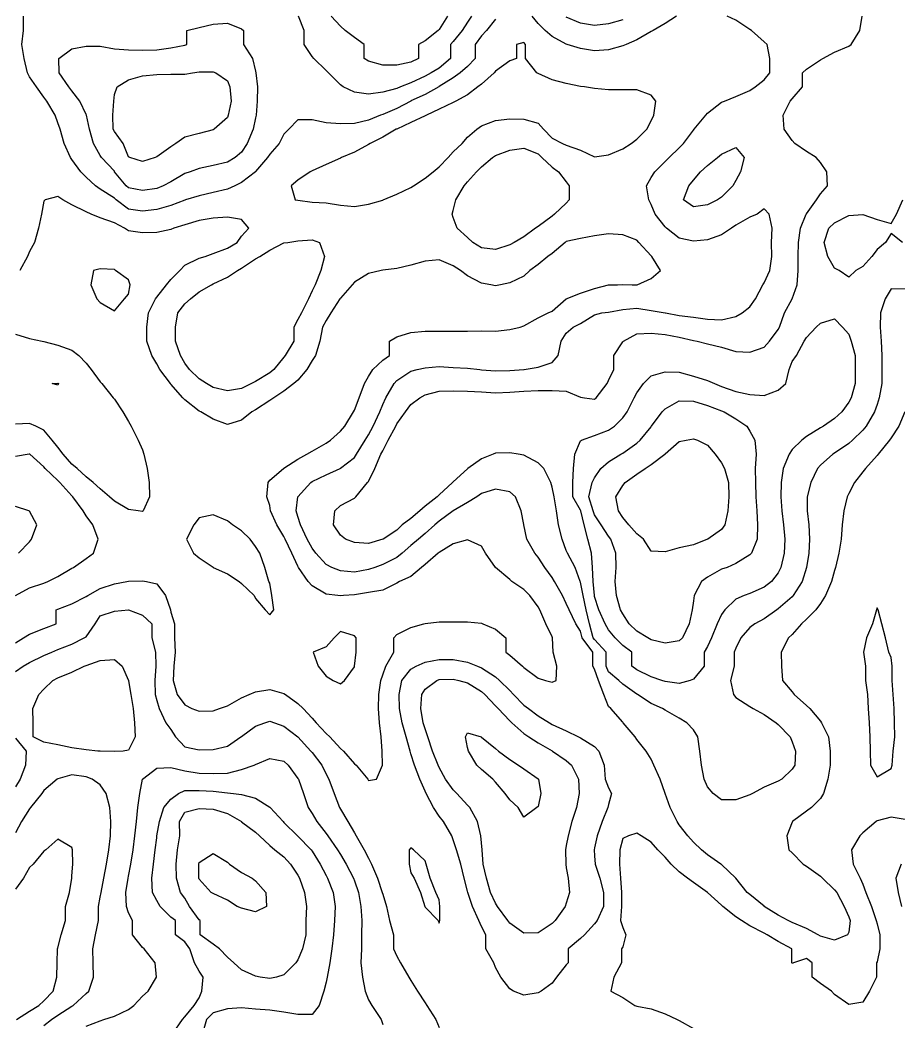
# Model space of a CAD drawing. Header units: inches. Extents: x 450896 to 463247, y 7386701 to 7399440.
# Drawn here: x 452226 to 454049, y 7395459 to 7397535 of the extents above; entities that cross this region are included whole.
import ezdxf

# ---------------------------------------------------------------- set-up
doc = ezdxf.new("R2010")
doc.units = ezdxf.units.IN
doc.header["$MEASUREMENT"] = 0

msp = doc.modelspace()

# ---------------------------------------------------------------- linework, layer by layer
for points, elevation in [([(453212.8, 7397537.1), (453193.7, 7397513.7), (453183.6, 7397502.1), (453170.1, 7397484.5), (453170.1, 7397455.2), (453154.3, 7397439), (453139.2, 7397425.9), (453125, 7397415.6), (453095.7, 7397397.1), (453094.8, 7397396.6), (453066.4, 7397380.9), (453037.1, 7397367.4), (453036.9, 7397367.3), (453007.8, 7397351.9), (452978.5, 7397339.7), (452974.1, 7397338), (452949.3, 7397327.7), (452920, 7397321), (452890.7, 7397319.7), (452861.4, 7397321.8), (452832.1, 7397328), (452802.8, 7397328.3), (452783.8, 7397308.7), (452773.5, 7397298.7), (452764.1, 7397279.4), (452744.2, 7397257.5), (452739.4, 7397250.2), (452715, 7397221.1), (452714.8, 7397220.9), (452685.7, 7397198.6), (452672, 7397191.6), (452656.4, 7397184.8), (452627.1, 7397177.9), (452597.8, 7397171.1), (452569.9, 7397162.3), (452568.5, 7397161.9), (452539.2, 7397150.8), (452509.9, 7397142.2), (452480.7, 7397139), (452451.4, 7397143.4), (452425.9, 7397162.3), (452422.1, 7397165.8), (452392.8, 7397184.6), (452383.3, 7397191.6), (452363.5, 7397209.5), (452352.3, 7397220.9), (452334.2, 7397246), (452331.4, 7397250.2), (452317.8, 7397279.4), (452309.5, 7397308.7), (452304.9, 7397322), (452299.1, 7397338), (452281.9, 7397367.3), (452275.7, 7397375.3), (452260.7, 7397396.6), (452246.4, 7397417.7), (452241.7, 7397425.9), (452235, 7397455.2), (452229.9, 7397484.5), (452233.5, 7397513.7), (452233.5, 7397543)], 780), ([(452523.6, 7397191.6), (452509.9, 7397186.3), (452480.7, 7397182.1), (452451.4, 7397187.4), (452446.9, 7397191.6), (452422.6, 7397220.9), (452422.1, 7397221.6), (452395.2, 7397250.2), (452392.8, 7397254.1), (452378.6, 7397279.4), (452370.8, 7397308.7), (452364.3, 7397338), (452363.5, 7397339.7), (452350.4, 7397367.3), (452334.2, 7397388.3), (452327.7, 7397396.6), (452307.8, 7397425.9), (452307.2, 7397455.2), (452334.2, 7397475.6), (452363.5, 7397481.1), (452392.8, 7397481.2), (452422.1, 7397475.3), (452451.4, 7397473.3), (452480.7, 7397472.7), (452509.9, 7397473.6), (452539.2, 7397477.3), (452568.5, 7397483.3), (452572.7, 7397484.5), (452572.7, 7397513.7), (452597.8, 7397519.9), (452627.1, 7397526.3), (452656.4, 7397529), (452685.7, 7397517.1), (452690, 7397513.7), (452690, 7397484.5), (452708.5, 7397455.2), (452715, 7397429.2), (452715.7, 7397425.9), (452718.8, 7397396.6), (452718.4, 7397367.3), (452716.1, 7397338), (452715, 7397332.6), (452709.9, 7397308.7), (452697.6, 7397279.4), (452685.7, 7397261.6), (452672.5, 7397250.2), (452656.4, 7397240.8), (452627.1, 7397233.6), (452597.8, 7397227.2), (452579.6, 7397220.9), (452568.5, 7397217.2), (452539.2, 7397199.5), (452523.6, 7397191.6)], 800), ([(454061.3, 7396723), (454048.7, 7396693.7), (454032.9, 7396669.5), (454029.7, 7396664.4), (454006, 7396635.1), (454003.6, 7396632.3), (453979.7, 7396605.8), (453974.3, 7396598.8), (453956.7, 7396576.6), (453945, 7396553.6), (453942, 7396547.3), (453934.8, 7396518), (453931.4, 7396488.7), (453929.2, 7396459.4), (453924.4, 7396430.1), (453917.7, 7396400.8), (453915.7, 7396394.6), (453909, 7396371.5), (453896.8, 7396342.3), (453886.4, 7396326.1), (453876.9, 7396313), (453857.2, 7396293.1), (453847.1, 7396283.7), (453827.9, 7396261.7), (453820.4, 7396254.4), (453804.8, 7396225.1), (453805.6, 7396195.8), (453807.5, 7396166.5), (453827.9, 7396142.6), (453832, 7396137.2), (453857.2, 7396114.5), (453864.2, 7396108), (453886.4, 7396081.7), (453888.6, 7396078.7), (453902.9, 7396049.4), (453906.8, 7396020.1), (453906.2, 7395990.8), (453901.7, 7395961.5), (453892.3, 7395932.2), (453886.4, 7395921.7), (453867.9, 7395902.9), (453857.2, 7395895.7), (453828.2, 7395873.7), (453827.9, 7395872.8), (453816.6, 7395844.4), (453820.9, 7395815.1), (453827.9, 7395808.8), (453850.7, 7395785.8), (453857.2, 7395781.4), (453886.4, 7395760.4), (453890.7, 7395756.5), (453915.7, 7395732.6), (453920, 7395727.2), (453935.3, 7395697.9), (453945, 7395676.4), (453947.6, 7395668.6), (453945, 7395644.6), (453942.6, 7395639.4), (453915.7, 7395628.4), (453886.4, 7395636.4), (453881.6, 7395639.4), (453857.2, 7395652.5), (453827.9, 7395664.7), (453819.4, 7395668.6), (453798.6, 7395679.6), (453769.9, 7395697.9), (453769.3, 7395698.5), (453740, 7395722.4), (453734.4, 7395727.2), (453710.8, 7395756.5), (453710.7, 7395756.5), (453681.4, 7395784.8), (453679.9, 7395785.8), (453652.2, 7395804.9), (453639.6, 7395815.1), (453622.9, 7395831), (453611.3, 7395844.4), (453593.6, 7395867), (453589.2, 7395873.7), (453574.7, 7395902.9), (453564.3, 7395931.8), (453564.1, 7395932.2), (453553.9, 7395961.5), (453540.8, 7395990.8), (453535, 7396003.3), (453524.7, 7396020.1), (453505.7, 7396044.2), (453501.8, 7396049.4), (453477.5, 7396078.7), (453476.4, 7396079.7), (453451.6, 7396108), (453447.1, 7396112.5), (453436.9, 7396137.2), (453425.8, 7396166.5), (453417.9, 7396189.7), (453414, 7396195.8), (453414, 7396225.1), (453392.2, 7396254.4), (453388.6, 7396268.3), (453379.3, 7396283.7), (453365, 7396313), (453359.3, 7396325.7), (453351.1, 7396342.3), (453334.7, 7396371.5), (453330, 7396379.6), (453314.5, 7396400.8), (453300.7, 7396421.8), (453294.1, 7396430.1), (453277.1, 7396459.4), (453271.5, 7396488.7), (453271.4, 7396489.3), (453265.8, 7396518), (453254.2, 7396547.3), (453242.1, 7396557.2), (453212.8, 7396563), (453183.6, 7396553.8), (453173.9, 7396547.3), (453154.3, 7396535), (453125, 7396518.1), (453124.9, 7396518), (453095.7, 7396496.6), (453086.5, 7396488.7), (453066.4, 7396471.2), (453052.9, 7396459.4), (453037.1, 7396446.3), (453018.9, 7396430.1), (453007.8, 7396421.3), (452978.5, 7396407), (452962.4, 7396400.8), (452949.3, 7396396.2), (452920, 7396390.6), (452890.7, 7396393.6), (452873.4, 7396400.8), (452861.4, 7396407), (452839.8, 7396430.1), (452832.1, 7396440.6), (452821.9, 7396459.4), (452808.3, 7396488.7), (452802.8, 7396506.5), (452799.2, 7396518), (452802.8, 7396547.2), (452802.8, 7396547.3), (452829.2, 7396576.6), (452832.1, 7396578.7), (452861.4, 7396592.8), (452890.1, 7396605.8), (452890.7, 7396606.1), (452920, 7396628.5), (452924.5, 7396635.1), (452942.5, 7396664.4), (452949.3, 7396675.2), (452959, 7396693.7), (452972.3, 7396723), (452978.5, 7396738.5), (452984.8, 7396752.3), (453002, 7396781.6), (453007.8, 7396788), (453037.1, 7396807.3), (453049.7, 7396810.8), (453066.4, 7396814.5), (453095.7, 7396816.9), (453125, 7396815.3), (453154.3, 7396813.6), (453180.2, 7396810.8), (453183.6, 7396810.5), (453212.8, 7396808), (453242.1, 7396809), (453271.4, 7396810.8), (453271.7, 7396810.8), (453300.7, 7396815.7), (453330, 7396825.3), (453342.1, 7396840.1), (453348.9, 7396869.4), (453359.3, 7396886.3), (453373.3, 7396898.7), (453388.6, 7396906.5), (453417.9, 7396924.3), (453433, 7396928), (453447.1, 7396929.8), (453476.4, 7396935.4), (453505.7, 7396937.9), (453535, 7396933.5), (453564.3, 7396928.1), (453564.8, 7396928), (453593.6, 7396923), (453622.9, 7396919.6), (453652.2, 7396915.5), (453681.4, 7396913.6), (453710.7, 7396920.5), (453724.2, 7396928), (453740, 7396941.1), (453751.5, 7396957.3), (453767, 7396986.6), (453769.3, 7396990.8), (453781.2, 7397015.9), (453785.3, 7397045.1), (453785.1, 7397074.4), (453786.5, 7397103.7), (453779.7, 7397133), (453769.3, 7397144.1), (453754.9, 7397133), (453740, 7397126.3), (453710.7, 7397109.9), (453702, 7397103.7), (453681.4, 7397090.2), (453652.2, 7397079.7), (453622.9, 7397076.8), (453593.6, 7397083.3), (453566.8, 7397103.7), (453564.3, 7397106.4), (453543.9, 7397133), (453535, 7397152.8), (453530.4, 7397162.3), (453525.8, 7397191.6), (453535, 7397209.1), (453542.6, 7397220.9), (453564.3, 7397242.1), (453572.8, 7397250.2), (453593.6, 7397270.2), (453602.1, 7397279.4), (453622.9, 7397306.6), (453624.7, 7397308.7), (453648.4, 7397338), (453652.2, 7397342.3), (453681.4, 7397365.2), (453687.5, 7397367.3), (453710.7, 7397376.5), (453740, 7397389.4), (453751.1, 7397396.6), (453769.3, 7397411.5), (453781.7, 7397425.9), (453781.7, 7397455.2), (453775.8, 7397484.5), (453769.3, 7397489.9), (453743.4, 7397513.7), (453740, 7397515.6), (453710.7, 7397534.9), (453693, 7397543)], 780), ([(453162.5, 7397543), (453154.3, 7397531), (453143.5, 7397513.7), (453125, 7397491), (453119.2, 7397484.5), (453119.2, 7397455.2), (453095.7, 7397435.7), (453079.4, 7397425.9), (453066.4, 7397418.7), (453037.1, 7397404.7), (453015.6, 7397396.6), (453007.8, 7397393.2), (452978.5, 7397385.6), (452949.3, 7397381.2), (452920, 7397385.5), (452896.9, 7397396.6), (452890.7, 7397400.8), (452866.2, 7397425.9), (452861.4, 7397430.3), (452835.8, 7397455.2), (452832.1, 7397459.3), (452815.6, 7397484.5), (452815.6, 7397513.7), (452804, 7397543)], 800), ([(453052.6, 7397455.2), (453037.1, 7397448.1), (453007.8, 7397441.6), (452978.5, 7397441.6), (452949.3, 7397449.6), (452940.4, 7397455.2), (452940.4, 7397484.5), (452920, 7397499.2), (452900.8, 7397513.7), (452890.7, 7397522.4), (452871.9, 7397543)], 820), ([(454062.2, 7396977.6), (454032.9, 7396978), (454020.2, 7396957.3), (454011.1, 7396928), (454009.9, 7396898.7), (454012, 7396869.4), (454013.9, 7396840.1), (454013.4, 7396810.8), (454013.4, 7396781.6), (454008.2, 7396752.3), (454003.6, 7396738.1), (453998.2, 7396723), (453981.4, 7396693.7), (453974.3, 7396685), (453952.9, 7396664.4), (453945, 7396657.7), (453915.7, 7396637.8), (453911.8, 7396635.1), (453886.4, 7396612.4), (453880.5, 7396605.8), (453866.3, 7396576.6), (453858.9, 7396547.3), (453859.1, 7396518), (453862.1, 7396488.7), (453863.9, 7396459.4), (453862.5, 7396430.1), (453857.2, 7396400.8), (453857.2, 7396400.8), (453848.6, 7396371.5), (453830, 7396342.3), (453827.9, 7396340), (453798.6, 7396314.8), (453795.7, 7396313), (453769.3, 7396294.3), (453750.2, 7396283.7), (453740, 7396275.9), (453721.1, 7396254.4), (453710.7, 7396233.6), (453707.3, 7396225.1), (453707.3, 7396195.8), (453700, 7396166.5), (453705.8, 7396137.2), (453710.7, 7396131), (453740, 7396112.2), (453746.7, 7396108), (453769.3, 7396096), (453794.8, 7396078.7), (453798.6, 7396075.2), (453823.2, 7396049.4), (453827.9, 7396039.1), (453834.6, 7396020.1), (453833.1, 7395990.8), (453827.9, 7395982.5), (453806.1, 7395961.5), (453798.6, 7395957.4), (453769.3, 7395945.4), (453745.1, 7395932.2), (453740, 7395929.3), (453710.7, 7395918.7), (453681.4, 7395918.9), (453664, 7395932.2), (453652.2, 7395946), (453645.3, 7395961.5), (453639.4, 7395990.8), (453636.1, 7396020.1), (453632, 7396049.4), (453622.9, 7396063.7), (453609.2, 7396078.7), (453593.6, 7396088.5), (453564.3, 7396104.8), (453559, 7396108), (453535, 7396118.9), (453507, 7396137.2), (453505.7, 7396138), (453476.4, 7396158.9), (453467.9, 7396166.5), (453447.1, 7396184.2), (453441.8, 7396195.8), (453441.8, 7396225.1), (453417.9, 7396251.2), (453415.2, 7396254.4), (453407.2, 7396283.7), (453400.2, 7396313), (453394.3, 7396342.3), (453388.6, 7396370.3), (453388, 7396371.5), (453377.7, 7396400.8), (453361.8, 7396430.1), (453359.3, 7396436), (453351, 7396459.4), (453343.4, 7396488.7), (453338.7, 7396518), (453334.3, 7396547.3), (453330, 7396567), (453327.3, 7396576.6), (453313, 7396605.8), (453300.7, 7396617.3), (453271.4, 7396633), (453259.5, 7396635.1), (453242.1, 7396637.9), (453212.8, 7396637.2), (453207.3, 7396635.1), (453183.6, 7396625.8), (453155.2, 7396605.8), (453154.3, 7396605.1), (453125, 7396578.2), (453123.3, 7396576.6), (453095.7, 7396550.9), (453091.7, 7396547.3), (453066.4, 7396527.5), (453055.5, 7396518), (453037.1, 7396502.1), (453019.1, 7396488.7), (453007.8, 7396478.1), (452979.4, 7396459.4), (452978.5, 7396459), (452949.3, 7396450.4), (452920, 7396452), (452901.7, 7396459.4), (452890.7, 7396467.3), (452876.3, 7396488.7), (452879.6, 7396518), (452890.7, 7396528.7), (452920, 7396544.5), (452922.9, 7396547.3), (452947.3, 7396576.6), (452949.3, 7396578.9), (452962.2, 7396605.8), (452975, 7396635.1), (452978.5, 7396642.1), (452990.2, 7396664.4), (453005.5, 7396693.7), (453007.8, 7396698.3), (453026, 7396723), (453037.1, 7396738), (453055.3, 7396752.3), (453066.4, 7396758.7), (453095.7, 7396765.9), (453125, 7396766.9), (453154.3, 7396766), (453183.6, 7396764.6), (453212.8, 7396762.8), (453242.1, 7396763.9), (453271.4, 7396765.7), (453300.7, 7396767.1), (453330, 7396767), (453359.3, 7396766.1), (453388.6, 7396753.4), (453397.1, 7396752.3), (453417.9, 7396749.6), (453421.5, 7396752.3), (453443.7, 7396781.6), (453447.1, 7396788.2), (453457.7, 7396810.8), (453457.7, 7396840.1), (453476.4, 7396867.9), (453477.9, 7396869.4), (453505.7, 7396885), (453535, 7396886.1), (453564.3, 7396883.2), (453593.6, 7396877.6), (453622.9, 7396871.2), (453630.5, 7396869.4), (453652.2, 7396864.1), (453681.4, 7396857.4), (453710.7, 7396848.1), (453740, 7396847), (453769.3, 7396857.3), (453780.9, 7396869.4), (453798.6, 7396893.8), (453801.2, 7396898.7), (453812, 7396928), (453827.8, 7396957.3), (453827.9, 7396957.4), (453837.9, 7396986.6), (453840, 7397015.9), (453840.2, 7397045.1), (453841, 7397074.4), (453845.2, 7397103.7), (453856.8, 7397133), (453857.2, 7397133.6), (453877.8, 7397162.3), (453886.4, 7397175.2), (453900.9, 7397191.6), (453899.7, 7397220.9), (453886.4, 7397240.2), (453877.4, 7397250.2), (453857.2, 7397262.9), (453833.3, 7397279.4), (453827.9, 7397285.7), (453811.1, 7397308.7), (453808.9, 7397338), (453823.7, 7397367.3), (453827.9, 7397372.1), (453849.3, 7397396.6), (453849.3, 7397425.9), (453857.2, 7397433.6), (453886.4, 7397453), (453891.5, 7397455.2), (453915.7, 7397468.8), (453945, 7397480.8), (453950.2, 7397484.5), (453967.9, 7397513.7), (453972.7, 7397543)], 800), ([(453113.2, 7397543), (453095.7, 7397515.9), (453093.9, 7397513.7), (453066.4, 7397491.8), (453052.6, 7397484.5), (453052.6, 7397455.2)], 820), ([(453587.9, 7397543), (453564.3, 7397528), (453539.1, 7397513.7), (453535, 7397511.2), (453505.7, 7397494.4), (453483.6, 7397484.5), (453476.4, 7397481.5), (453447.1, 7397473.2), (453417.9, 7397471.3), (453388.6, 7397476), (453361, 7397484.5), (453359.3, 7397485), (453330, 7397500.9), (453315.3, 7397513.7), (453300.7, 7397527.7), (453288.2, 7397543)], 780), ([(453476.4, 7397535.8), (453447.1, 7397527), (453417.9, 7397523.6), (453388.6, 7397528.6), (453359.3, 7397541.2)], 800), ([(452978.5, 7397161.8), (452979.6, 7397162.3), (453007.8, 7397174.1), (453037.1, 7397188.3), (453042.4, 7397191.6), (453066.4, 7397207.3), (453083.3, 7397220.9), (453095.7, 7397230.7), (453114.5, 7397250.2), (453125, 7397261.8), (453143.2, 7397279.4), (453154.3, 7397292.4), (453174, 7397308.7), (453183.6, 7397316.1), (453212.8, 7397327), (453242.1, 7397330.7), (453271.4, 7397329.9), (453300.7, 7397321.6), (453312.3, 7397308.7), (453330, 7397290.2), (453351.5, 7397279.4), (453359.3, 7397276.1), (453388.6, 7397265.7), (453417.9, 7397251.9), (453447.1, 7397256), (453476.4, 7397268.3), (453493.8, 7397279.4), (453505.7, 7397288.3), (453526.2, 7397308.7), (453535, 7397326.4), (453540.9, 7397338), (453544.8, 7397367.3), (453535, 7397379.6), (453505.7, 7397390.5), (453476.4, 7397390.5), (453447.1, 7397390.5), (453417.9, 7397393.4), (453397.3, 7397396.6), (453388.6, 7397397.6), (453359.3, 7397403.3), (453330, 7397411.5), (453300.7, 7397424.4), (453298.4, 7397425.9), (453274.5, 7397455.2), (453274.5, 7397484.5), (453271.4, 7397488.5), (453256, 7397484.5), (453256, 7397455.2), (453242.1, 7397450.4), (453212.8, 7397429.5), (453209.6, 7397425.9), (453183.6, 7397402.4), (453175.9, 7397396.6), (453154.3, 7397380.4), (453130.2, 7397367.3), (453125, 7397364.1), (453095.7, 7397350.3), (453069.1, 7397338), (453066.4, 7397336.5), (453037.1, 7397322.8), (453007.8, 7397309.3), (453006.6, 7397308.7), (452978.5, 7397292.5), (452952.8, 7397279.4), (452949.3, 7397276.9), (452920, 7397261), (452892.8, 7397250.2), (452890.7, 7397248.7), (452861.4, 7397235.8), (452832.1, 7397222.9), (452827.9, 7397220.9), (452802.8, 7397203), (452788.7, 7397191.6), (452797.2, 7397162.3), (452802.8, 7397161.6), (452832.1, 7397157.7), (452861.4, 7397156.1), (452890.7, 7397151.6), (452920, 7397148.8), (452949.3, 7397153.6), (452978.5, 7397161.8)], 760), ([(452506.8, 7397250.2), (452480.7, 7397242), (452454.2, 7397250.2), (452451.4, 7397251.6), (452440.4, 7397279.4), (452422.1, 7397304.4), (452419.4, 7397308.7), (452419.1, 7397338), (452420.7, 7397367.3), (452422.1, 7397380.5), (452427.9, 7397396.6), (452451.4, 7397411.4), (452480.7, 7397419.4), (452509.9, 7397422.1), (452539.2, 7397423.2), (452568.5, 7397423.1), (452584.1, 7397425.9), (452597.8, 7397427.8), (452627.1, 7397427.8), (452632.5, 7397425.9), (452656.4, 7397409.5), (452661.6, 7397396.6), (452664.3, 7397367.3), (452658.4, 7397338), (452656.4, 7397333.2), (452628.9, 7397308.7), (452627.1, 7397307.9), (452597.8, 7397300), (452568.5, 7397292.2), (452549.8, 7397279.4), (452539.2, 7397272.4), (452509.9, 7397251.7), (452506.8, 7397250.2)], 820), ([(453251.5, 7397074.4), (453242.1, 7397069.2), (453212.8, 7397059.9), (453183.6, 7397062.9), (453165.6, 7397074.4), (453154.3, 7397084.8), (453132.8, 7397103.7), (453125, 7397126), (453122.6, 7397133), (453125, 7397140.5), (453130.2, 7397162.3), (453147.2, 7397191.6), (453154.3, 7397200), (453173.3, 7397220.9), (453183.6, 7397231), (453206.5, 7397250.2), (453212.8, 7397254.6), (453242.1, 7397265.5), (453271.4, 7397269.4), (453300.7, 7397257.6), (453308.8, 7397250.2), (453330, 7397230.3), (453343.1, 7397220.9), (453359.3, 7397199.5), (453365.3, 7397191.6), (453365.5, 7397162.3), (453359.3, 7397155.4), (453334.9, 7397133), (453330, 7397128.8), (453300.7, 7397107.2), (453295.6, 7397103.7), (453271.4, 7397085.9), (453251.5, 7397074.4)], 780), ([(453672.6, 7397162.3), (453652.2, 7397152), (453622.9, 7397147.9), (453602, 7397162.3), (453613.5, 7397191.6), (453622.9, 7397203.4), (453637.9, 7397220.9), (453652.2, 7397233.4), (453672.5, 7397250.2), (453681.4, 7397257.5), (453710.7, 7397270.8), (453728, 7397250.2), (453720.4, 7397220.9), (453710.7, 7397202.6), (453704.7, 7397191.6), (453681.4, 7397168.3), (453672.6, 7397162.3)], 800), ([(452217.1, 7396244.1), (452233.8, 7396254.4), (452246.4, 7396262.2), (452275.7, 7396274.2), (452301.1, 7396283.7), (452301.1, 7396313), (452304.9, 7396314.4), (452334.2, 7396325.3), (452363.5, 7396340.4), (452367, 7396342.3), (452392.8, 7396356.8), (452422.1, 7396366.8), (452448.3, 7396371.5), (452451.4, 7396372.3), (452480.7, 7396373.2), (452488.8, 7396371.5), (452509.9, 7396366.9), (452528.4, 7396342.3), (452538.5, 7396313), (452539.2, 7396308.1), (452546.6, 7396283.7), (452546.6, 7396254.4), (452548.2, 7396225.1), (452545.6, 7396195.8), (452544, 7396166.5), (452552.2, 7396137.2), (452568.5, 7396115.8), (452582.7, 7396108), (452597.8, 7396102.5), (452627.1, 7396103.5), (452640.4, 7396108), (452656.4, 7396113.9), (452685.7, 7396130.2), (452701.7, 7396137.2), (452715, 7396142.9), (452744.2, 7396147.3), (452773.5, 7396139.4), (452776.7, 7396137.2), (452802.8, 7396118.7), (452813.8, 7396108), (452832.1, 7396088.2), (452840.7, 7396078.7), (452861.4, 7396056.6), (452868.6, 7396049.4), (452890.7, 7396025.3), (452897.3, 7396020.1), (452920, 7395993.3), (452923.8, 7395990.8), (452947.8, 7395961.5), (452949.3, 7395958.8), (452965.8, 7395961.5), (452978.1, 7395990.8), (452977.2, 7396020.1), (452975.7, 7396049.4), (452972.2, 7396078.7), (452969.9, 7396108), (452970.2, 7396137.2), (452974.7, 7396166.5), (452978.5, 7396177.9), (452985.2, 7396195.8), (453001.9, 7396225.1), (453001.9, 7396254.4), (453007.8, 7396261.4), (453037.1, 7396276.4), (453064.1, 7396283.7), (453066.4, 7396284.6), (453095.7, 7396287.9), (453125, 7396287.9), (453154.3, 7396287.9), (453183.6, 7396285), (453186.1, 7396283.7), (453212.8, 7396273), (453234.1, 7396254.4), (453234.1, 7396225.1), (453242.1, 7396219.1), (453268.6, 7396195.8), (453271.4, 7396193.1), (453300.7, 7396171.4), (453316.1, 7396166.5), (453330, 7396162.7), (453338, 7396166.5), (453339.4, 7396195.8), (453332, 7396225.1), (453330.9, 7396254.4), (453330, 7396256.6), (453317.1, 7396283.7), (453304.1, 7396313), (453300.7, 7396319.3), (453283.9, 7396342.3), (453271.4, 7396355.2), (453246.6, 7396371.5), (453242.1, 7396375.4), (453212.8, 7396400.4), (453212.5, 7396400.8), (453192, 7396430.1), (453183.6, 7396444.8), (453154.3, 7396458.1), (453125, 7396449.6), (453095.7, 7396431.7), (453093.9, 7396430.1), (453066.4, 7396406.8), (453058.8, 7396400.8), (453037.1, 7396381.5), (453013.5, 7396371.5), (453007.8, 7396368.3), (452978.5, 7396353.8), (452949.3, 7396348.5), (452920, 7396343.8), (452897.6, 7396342.3), (452890.7, 7396341.7), (452885.6, 7396342.3), (452861.4, 7396345.4), (452832.1, 7396362.5), (452824.1, 7396371.5), (452804.1, 7396400.8), (452802.8, 7396403.2), (452790, 7396430.1), (452776.4, 7396459.4), (452773.5, 7396465), (452759.3, 7396488.7), (452746.2, 7396518), (452744.2, 7396528.7), (452738, 7396547.3), (452740.7, 7396576.6), (452744.2, 7396581.7), (452772.8, 7396605.8), (452773.5, 7396606.1), (452802.8, 7396625.2), (452821.1, 7396635.1), (452832.1, 7396641.7), (452861.4, 7396658), (452870.4, 7396664.4), (452890.7, 7396682.9), (452899.8, 7396693.7), (452918.1, 7396723), (452920, 7396726.4), (452929.8, 7396752.3), (452940.6, 7396781.6), (452949.3, 7396796.7), (452957.8, 7396810.8), (452978.5, 7396830.3), (452992.6, 7396840.1), (452992.6, 7396869.4), (453007.8, 7396878.9), (453037.1, 7396887.4), (453066.4, 7396890.1), (453095.7, 7396890.5), (453125, 7396890.6), (453154.3, 7396890.4), (453183.6, 7396890.8), (453212.8, 7396890.6), (453242.1, 7396894), (453263.4, 7396898.7), (453271.4, 7396901.6), (453300.7, 7396918), (453321.8, 7396928), (453330, 7396931.7), (453359, 7396957.3), (453359.3, 7396957.4), (453388.6, 7396969.2), (453417.9, 7396978.6), (453447.1, 7396986.2), (453465.2, 7396986.6), (453476.4, 7396986.9), (453496, 7396986.6), (453505.7, 7396986.5), (453506.2, 7396986.6), (453535, 7396999.7), (453554.5, 7397015.9), (453536.7, 7397045.1), (453535, 7397046.8), (453510, 7397074.4), (453505.7, 7397078.6), (453476.4, 7397089.9), (453447.1, 7397092.4), (453417.9, 7397087.7), (453388.6, 7397082.4), (453359.3, 7397076.2), (453356.8, 7397074.4), (453330, 7397051.3), (453321, 7397045.1), (453300.7, 7397028.3), (453283.8, 7397015.9), (453271.4, 7397004.6), (453242.1, 7396990.8), (453222.7, 7396986.6), (453212.8, 7396984), (453202.6, 7396986.6), (453183.6, 7396989.8), (453154.3, 7397005.1), (453139.7, 7397015.9), (453125, 7397025.4), (453095.7, 7397038.1), (453066.4, 7397035.4), (453037.1, 7397026.9), (453007.8, 7397019.9), (452978.5, 7397016.6), (452975.1, 7397015.9), (452949.3, 7397009.8), (452920, 7396991.9), (452915, 7396986.6), (452890.7, 7396958.5), (452889.9, 7396957.3), (452871.1, 7396928), (452861.4, 7396912.7), (452853.4, 7396898.7), (452847.9, 7396869.4), (452838.9, 7396840.1), (452832.1, 7396829.3), (452821.5, 7396810.8), (452802.8, 7396789.1), (452794.5, 7396781.6), (452773.5, 7396766.3), (452752.9, 7396752.3), (452744.2, 7396746.8), (452715, 7396727.1), (452707.4, 7396723), (452685.7, 7396705.6), (452656.4, 7396696.7), (452627.1, 7396707.8), (452601.1, 7396723), (452597.8, 7396724.6), (452568.5, 7396748), (452564, 7396752.3), (452539.2, 7396780.6), (452538.5, 7396781.6), (452516.7, 7396810.8), (452509.9, 7396822.5), (452499.6, 7396840.1), (452489.4, 7396869.4), (452489.4, 7396898.7), (452492.9, 7396928), (452507.3, 7396957.3), (452509.9, 7396961.1), (452530.2, 7396986.6), (452539.2, 7396997.3), (452558.2, 7397015.9), (452568.5, 7397026.9), (452597.8, 7397041.3), (452610.6, 7397045.1), (452627.1, 7397051.3), (452656.4, 7397062.5), (452676.7, 7397074.4), (452685.7, 7397087), (452700.8, 7397103.7), (452685.7, 7397121.5), (452656.4, 7397126.6), (452627.1, 7397124.2), (452597.8, 7397119.5), (452568.5, 7397110.6), (452545.2, 7397103.7), (452539.2, 7397101), (452509.9, 7397094.6), (452480.7, 7397094.1), (452451.4, 7397098.6), (452442.8, 7397103.7), (452422.1, 7397114.9), (452392.8, 7397125.3), (452373.7, 7397133), (452363.5, 7397137.9), (452334.2, 7397152.4), (452315.2, 7397162.3), (452304.9, 7397169.2), (452278.5, 7397162.3), (452275.7, 7397159.9), (452270.9, 7397133), (452264.9, 7397103.7), (452256.7, 7397074.4), (452246.4, 7397055.3), (452241.8, 7397045.1), (452226.4, 7397015.9)], 760), ([(454056.5, 7397074.4), (454032.9, 7397092.7), (454021.4, 7397074.4), (454003.6, 7397059.4), (453993.1, 7397045.1), (453974.3, 7397024.2), (453959.7, 7397015.9), (453945, 7397002.2), (453925.3, 7397015.9), (453915.7, 7397021.1), (453901.9, 7397045.1), (453894.2, 7397074.4), (453904, 7397103.7), (453915.7, 7397115), (453945, 7397129.9), (453974.3, 7397131.8), (454003.6, 7397121.5), (454032.9, 7397113.4), (454044.1, 7397133), (454057.3, 7397162.3)], 820), ([(452706.8, 7396781.6), (452685.7, 7396771.5), (452656.4, 7396766.9), (452627.1, 7396773.9), (452613.2, 7396781.6), (452597.8, 7396791.4), (452578, 7396810.8), (452568.5, 7396824.3), (452559.2, 7396840.1), (452548.7, 7396869.4), (452548.7, 7396898.7), (452553.6, 7396928), (452568.5, 7396947.2), (452579.8, 7396957.3), (452597.8, 7396971.6), (452623.5, 7396986.6), (452627.1, 7396988.2), (452656.4, 7397001.9), (452677.5, 7397015.9), (452685.7, 7397020.6), (452715, 7397040), (452723.8, 7397045.1), (452744.2, 7397057.9), (452773.5, 7397073.1), (452781.8, 7397074.4), (452802.8, 7397077.8), (452832.1, 7397079.9), (452847.3, 7397074.4), (452858.1, 7397045.1), (452850.4, 7397015.9), (452838.6, 7396986.6), (452832.1, 7396973.7), (452824.7, 7396957.3), (452810.2, 7396928), (452802.8, 7396914.2), (452794.3, 7396898.7), (452794.3, 7396869.4), (452776.5, 7396840.1), (452773.5, 7396836.2), (452752.6, 7396810.8), (452744.2, 7396804), (452715, 7396786), (452706.8, 7396781.6)], 780), ([(452422.1, 7396932.8), (452443.1, 7396957.3), (452451.4, 7396966.7), (452455, 7396986.6), (452451.4, 7396997), (452424.6, 7397015.9), (452422.1, 7397017.8), (452392.8, 7397019.3), (452378.8, 7397015.9), (452373.3, 7396986.6), (452385.8, 7396957.3), (452392.8, 7396949.6), (452422.1, 7396932.8)], 740), ([(453616.4, 7396166.5), (453593.6, 7396159.9), (453564.3, 7396163.9), (453557.2, 7396166.5), (453535, 7396173.7), (453505.7, 7396188.7), (453495, 7396195.8), (453495, 7396225.1), (453476.4, 7396238.9), (453460.5, 7396254.4), (453447.1, 7396271.5), (453439.6, 7396283.7), (453426.8, 7396313), (453417.9, 7396340.4), (453417.5, 7396342.3), (453414.9, 7396371.5), (453413.6, 7396400.8), (453411.3, 7396430.1), (453403.9, 7396459.4), (453396.3, 7396488.7), (453389.5, 7396518), (453388.6, 7396519.5), (453373, 7396547.3), (453372.7, 7396576.6), (453374.4, 7396605.8), (453376.9, 7396635.1), (453388.6, 7396663.2), (453390.7, 7396664.4), (453417.9, 7396673.9), (453447.1, 7396685.2), (453459.5, 7396693.7), (453476.4, 7396711), (453485.2, 7396723), (453500, 7396752.3), (453505.7, 7396762.5), (453519.3, 7396781.6), (453535, 7396797.8), (453564.3, 7396805.9), (453593.6, 7396805.1), (453622.9, 7396796.9), (453652.2, 7396787.9), (453666.9, 7396781.6), (453681.4, 7396775.7), (453710.7, 7396765.6), (453740, 7396758.9), (453769.3, 7396756.7), (453798.6, 7396767.7), (453814.2, 7396781.6), (453821.5, 7396810.8), (453827.9, 7396827.5), (453836.4, 7396840.1), (453852.8, 7396869.4), (453857.2, 7396877.5), (453877.1, 7396898.7), (453886.4, 7396907), (453915.7, 7396916.1), (453932, 7396898.7), (453945, 7396884.1), (453950.2, 7396869.4), (453958.1, 7396840.1), (453958.5, 7396810.8), (453958.5, 7396781.6), (453949.8, 7396752.3), (453945, 7396743.4), (453930.4, 7396723), (453915.7, 7396709), (453892.9, 7396693.7), (453886.4, 7396690), (453857.2, 7396672), (453847.4, 7396664.4), (453827.9, 7396645), (453821.2, 7396635.1), (453809.3, 7396605.8), (453804.8, 7396576.6), (453804.1, 7396547.3), (453806.5, 7396518), (453810, 7396488.7), (453812.3, 7396459.4), (453811.4, 7396430.1), (453804.2, 7396400.8), (453798.6, 7396389.5), (453784.5, 7396371.5), (453769.3, 7396359.5), (453740, 7396346.5), (453728.3, 7396342.3), (453710.7, 7396334.9), (453688.1, 7396313), (453681.4, 7396303.3), (453672.4, 7396283.7), (453660.5, 7396254.4), (453652.2, 7396236.8), (453645.1, 7396225.1), (453645.1, 7396195.8), (453622.9, 7396169.2), (453616.4, 7396166.5)], 820), ([(452217.1, 7396884.4), (452246.4, 7396875), (452272.6, 7396869.4), (452275.7, 7396868.9), (452304.9, 7396861.4), (452334.2, 7396850.8), (452348.1, 7396840.1), (452363.5, 7396824.3), (452373.9, 7396810.8), (452392.8, 7396785.6), (452395.9, 7396781.6), (452419.9, 7396752.3), (452422.1, 7396749.2), (452439.9, 7396723), (452451.4, 7396703.4), (452457.2, 7396693.7), (452471.8, 7396664.4), (452480.7, 7396644.2), (452483, 7396635.1), (452489.8, 7396605.8), (452494.2, 7396576.6), (452494.7, 7396547.3), (452481.8, 7396518), (452480.7, 7396516.7), (452471.3, 7396518), (452451.4, 7396520.7), (452422.1, 7396538.3), (452412.2, 7396547.3), (452392.8, 7396563.2), (452377.9, 7396576.6), (452363.5, 7396588.3), (452344.8, 7396605.8), (452334.2, 7396614.6), (452315.9, 7396635.1), (452304.9, 7396650.2), (452293.3, 7396664.4), (452275.7, 7396685.2), (452259.2, 7396693.7), (452246.4, 7396699.1), (452217.1, 7396697.6)], 760), ([(452306.5, 7396781.6), (452304.9, 7396778.2), (452293.4, 7396781.6), (452304.9, 7396782.4), (452306.5, 7396781.6)], 780), ([(453600.4, 7396254.4), (453593.6, 7396248.2), (453564.3, 7396243.9), (453535, 7396250.6), (453528.1, 7396254.4), (453505.7, 7396268.5), (453489.6, 7396283.7), (453476.4, 7396304.2), (453472, 7396313), (453463.1, 7396342.3), (453460.8, 7396371.5), (453462.5, 7396400.8), (453462, 7396430.1), (453451.8, 7396459.4), (453447.1, 7396465.5), (453431.3, 7396488.7), (453417.9, 7396509.9), (453415.2, 7396518), (453406, 7396547.3), (453413.2, 7396576.6), (453417.9, 7396586.1), (453431, 7396605.8), (453447.1, 7396619.3), (453472.3, 7396635.1), (453476.4, 7396637.7), (453505.7, 7396658.3), (453512.5, 7396664.4), (453535, 7396692.2), (453536.2, 7396693.7), (453558.4, 7396723), (453564.3, 7396729.4), (453593.6, 7396746.2), (453622.9, 7396745), (453652.2, 7396736.3), (453681.4, 7396725.3), (453686.6, 7396723), (453710.7, 7396708.6), (453733.4, 7396693.7), (453740, 7396683.4), (453750.1, 7396664.4), (453752.8, 7396635.1), (453751.1, 7396605.8), (453751.6, 7396576.6), (453752.3, 7396547.3), (453754.5, 7396518), (453755.9, 7396488.7), (453754.8, 7396459.4), (453743.4, 7396430.1), (453740, 7396426.6), (453710.7, 7396408.5), (453692.7, 7396400.8), (453681.4, 7396396.9), (453652.2, 7396380.8), (453639.6, 7396371.5), (453624.5, 7396342.3), (453622.9, 7396331.7), (453620, 7396313), (453613.9, 7396283.7), (453600.4, 7396254.4)], 840), ([(453652.5, 7396459.4), (453652.2, 7396459.2), (453622.9, 7396447.5), (453593.6, 7396441.3), (453564.3, 7396433.1), (453535, 7396434.5), (453519.3, 7396459.4), (453505.7, 7396470.2), (453488.7, 7396488.7), (453476.4, 7396504.1), (453467.3, 7396518), (453461.9, 7396547.3), (453476.4, 7396570.6), (453481.3, 7396576.6), (453505.7, 7396594), (453522.8, 7396605.8), (453535, 7396614.1), (453563.7, 7396635.1), (453564.3, 7396635.8), (453593.6, 7396661.3), (453607.6, 7396664.4), (453622.9, 7396667.5), (453631.6, 7396664.4), (453652.2, 7396654.3), (453667.8, 7396635.1), (453681.4, 7396617.3), (453687.4, 7396605.8), (453695.6, 7396576.6), (453696.3, 7396547.3), (453694, 7396518), (453687.9, 7396488.7), (453681.4, 7396479.5), (453652.5, 7396459.4)], 860), ([(452217.1, 7396342.3), (452246.4, 7396358.5), (452275.7, 7396368.3), (452284.1, 7396371.5), (452304.9, 7396382), (452334.2, 7396399.2), (452337.1, 7396400.8), (452363.5, 7396419.3), (452378.7, 7396430.1), (452388.7, 7396459.4), (452377.2, 7396488.7), (452363.5, 7396507.3), (452357.5, 7396518), (452336.2, 7396547.3), (452334.2, 7396549.3), (452309, 7396576.6), (452304.9, 7396580.8), (452278.3, 7396605.8), (452275.7, 7396608.9), (452246.6, 7396635.1), (452246.4, 7396635.3), (452245.1, 7396635.1), (452217.1, 7396630.7)], 740), ([(452223.6, 7396430.1), (452246.4, 7396453.4), (452250.3, 7396459.4), (452261.4, 7396488.7), (452246.4, 7396517.1), (452245, 7396518), (452217.1, 7396526.6)], 720), ([(452744.2, 7396302.6), (452753.1, 7396313), (452748.6, 7396342.3), (452744.2, 7396367.7), (452742.5, 7396371.5), (452734, 7396400.8), (452723.5, 7396430.1), (452715, 7396443.7), (452703.5, 7396459.4), (452685.7, 7396476.2), (452666.8, 7396488.7), (452656.4, 7396497.5), (452627.1, 7396509.6), (452597.8, 7396503.3), (452587.1, 7396488.7), (452571.8, 7396459.4), (452586.2, 7396430.1), (452597.8, 7396420.3), (452627.1, 7396400.9), (452627.3, 7396400.8), (452656.4, 7396387.3), (452680.6, 7396371.5), (452685.7, 7396367.6), (452711.9, 7396342.3), (452715, 7396336), (452735.1, 7396313), (452744.2, 7396302.6)], 740), ([(452217.1, 7396185.1), (452233, 7396195.8), (452246.4, 7396203.7), (452275.7, 7396217.8), (452292.6, 7396225.1), (452304.9, 7396230.3), (452334.2, 7396241.6), (452359.2, 7396254.4), (452363.5, 7396256.7), (452382, 7396283.7), (452392.8, 7396300.2), (452422.1, 7396310.3), (452451.4, 7396312.9), (452480.7, 7396301.4), (452499.6, 7396283.7), (452499.6, 7396254.4), (452507.6, 7396225.1), (452507.9, 7396195.8), (452505.9, 7396166.5), (452506.9, 7396137.2), (452509.9, 7396124.5), (452515.1, 7396108), (452528.7, 7396078.7), (452539.2, 7396064.7), (452549.2, 7396049.4), (452568.5, 7396028.6), (452597.8, 7396022.8), (452627.1, 7396023.1), (452656.4, 7396030.5), (452684.6, 7396049.4), (452685.7, 7396050.2), (452715, 7396071.4), (452734, 7396078.7), (452744.2, 7396082), (452754.2, 7396078.7), (452773.5, 7396071.6), (452802.8, 7396049.4), (452802.8, 7396049.3), (452829.7, 7396020.1), (452832.1, 7396017.3), (452852.2, 7395990.8), (452861.4, 7395972), (452867, 7395961.5), (452878.1, 7395932.2), (452888.8, 7395902.9), (452890.7, 7395899.4), (452906.4, 7395873.7), (452920, 7395850.7), (452923.6, 7395844.4), (452940.4, 7395815.1), (452949.3, 7395798.1), (452955.5, 7395785.8), (452967.5, 7395756.5), (452977.6, 7395727.2), (452978.5, 7395723.3), (452986.4, 7395697.9), (452992.5, 7395668.6), (453000.7, 7395639.4), (453000.7, 7395610.1), (453007.8, 7395595.2), (453015.5, 7395580.8), (453033, 7395551.5), (453037.1, 7395544.7), (453050.8, 7395522.2), (453066.4, 7395498.4), (453070.4, 7395492.9), (453088.5, 7395463.6), (453095.7, 7395447)], 780), ([(454032.9, 7395983.6), (454034.9, 7395990.8), (454037.3, 7396020.1), (454040.3, 7396049.4), (454039.8, 7396078.7), (454039.5, 7396108), (454037.2, 7396137.2), (454034.8, 7396166.5), (454034.8, 7396195.8), (454032.9, 7396213.8), (454028, 7396225.1), (454021.1, 7396254.4), (454013.3, 7396283.7), (454006, 7396313), (454003.6, 7396317), (454002.5, 7396313), (453994, 7396283.7), (453982, 7396254.4), (453975.9, 7396225.1), (453979.9, 7396195.8), (453979.9, 7396166.5), (453983.8, 7396137.2), (453985.2, 7396108), (453987.1, 7396078.7), (453988.9, 7396049.4), (453989.4, 7396020.1), (453989.9, 7395990.8), (454003.6, 7395966.5), (454032.9, 7395983.6)], 760), ([(452890.7, 7396159.5), (452899, 7396166.5), (452920, 7396194.5), (452920.3, 7396195.8), (452923.5, 7396225.1), (452923.5, 7396254.4), (452920, 7396259.1), (452890.7, 7396267.9), (452877.7, 7396254.4), (452861.4, 7396235.9), (452834.2, 7396225.1), (452844.7, 7396195.8), (452861.4, 7396175.1), (452876, 7396166.5), (452890.7, 7396159.5)], 740), ([(452440.7, 7396020.1), (452422.1, 7396019), (452392.8, 7396019.6), (452387.6, 7396020.1), (452363.5, 7396022.5), (452334.2, 7396026.4), (452304.9, 7396032.7), (452275.7, 7396038.5), (452253.8, 7396049.4), (452253.8, 7396078.7), (452252.8, 7396108), (452265.5, 7396137.2), (452275.7, 7396148.2), (452294.2, 7396166.5), (452304.9, 7396171.8), (452334.2, 7396183.9), (452359.5, 7396195.8), (452363.5, 7396197.6), (452392.8, 7396207.5), (452422.1, 7396209.9), (452438.6, 7396195.8), (452451.2, 7396166.5), (452451.4, 7396165.9), (452456.3, 7396137.2), (452461.3, 7396108), (452464.1, 7396078.7), (452465.4, 7396049.4), (452451.4, 7396021.6), (452440.7, 7396020.1)], 800), ([(453307.3, 7395522.2), (453300.7, 7395519), (453271.4, 7395513.9), (453249.9, 7395522.2), (453242.1, 7395527.1), (453223.7, 7395551.5), (453212.8, 7395571.3), (453208.8, 7395580.8), (453192.6, 7395610.1), (453192.6, 7395639.4), (453183.6, 7395656.3), (453177.7, 7395668.6), (453164.7, 7395697.9), (453154.9, 7395727.2), (453154.3, 7395729.7), (453147.2, 7395756.5), (453140.5, 7395785.8), (453131.6, 7395815.1), (453125, 7395836.2), (453121.9, 7395844.4), (453104.8, 7395873.7), (453095.7, 7395884.9), (453084.1, 7395902.9), (453068.7, 7395932.2), (453066.4, 7395937.1), (453055.4, 7395961.5), (453044.7, 7395990.8), (453037.1, 7396014.6), (453035.3, 7396020.1), (453027.2, 7396049.4), (453019, 7396078.7), (453013.4, 7396108), (453012.7, 7396137.2), (453018.1, 7396166.5), (453037.1, 7396189.5), (453047.7, 7396195.8), (453066.4, 7396204.3), (453095.7, 7396209.8), (453125, 7396209.9), (453154.3, 7396204.6), (453175.1, 7396195.8), (453183.6, 7396192.2), (453212.8, 7396173.7), (453221, 7396166.5), (453242.1, 7396145.3), (453249.9, 7396137.2), (453271.4, 7396115.5), (453280.9, 7396108), (453300.7, 7396092.8), (453324.2, 7396078.7), (453330, 7396075.4), (453359.3, 7396061.7), (453384.9, 7396049.4), (453388.6, 7396047.4), (453417.9, 7396029.4), (453426.7, 7396020.1), (453438, 7395990.8), (453440.2, 7395961.5), (453447.1, 7395943.6), (453452.8, 7395932.2), (453447.1, 7395909.6), (453445.1, 7395902.9), (453433.5, 7395873.7), (453423.2, 7395844.4), (453417.9, 7395819.7), (453417, 7395815.1), (453417.9, 7395802.7), (453419.3, 7395785.8), (453428.8, 7395756.5), (453436.7, 7395727.2), (453436.3, 7395697.9), (453423.2, 7395668.6), (453417.9, 7395662), (453396.7, 7395639.4), (453388.6, 7395631.5), (453363.5, 7395610.1), (453363.5, 7395580.8), (453359.3, 7395576.7), (453338.8, 7395551.5), (453330, 7395538.7), (453307.3, 7395522.2)], 780), ([(453336.1, 7395668.6), (453330, 7395662.3), (453300.7, 7395643.3), (453271.4, 7395642.7), (453242.1, 7395663.6), (453238.1, 7395668.6), (453216.9, 7395697.9), (453212.8, 7395704.9), (453202.3, 7395727.2), (453193.7, 7395756.5), (453187.2, 7395785.8), (453185.1, 7395815.1), (453183.6, 7395829.5), (453182, 7395844.4), (453175.2, 7395873.7), (453158.9, 7395902.9), (453154.3, 7395907.7), (453132.2, 7395932.2), (453125, 7395939.7), (453109.1, 7395961.5), (453095.7, 7395985.8), (453093.5, 7395990.8), (453081.8, 7396020.1), (453072, 7396049.4), (453066.4, 7396065.9), (453062.7, 7396078.7), (453057.5, 7396108), (453059.5, 7396137.2), (453066.4, 7396148.6), (453090.5, 7396166.5), (453095.7, 7396168.4), (453125, 7396168.9), (453136.1, 7396166.5), (453154.3, 7396161.3), (453183.6, 7396143.6), (453190.5, 7396137.2), (453212.8, 7396113.5), (453218.1, 7396108), (453242.1, 7396082.6), (453246.3, 7396078.7), (453271.4, 7396056.6), (453281.5, 7396049.4), (453300.7, 7396036.8), (453330, 7396020.7), (453331, 7396020.1), (453359.3, 7396000.5), (453370.2, 7395990.8), (453384.8, 7395961.5), (453386, 7395932.2), (453380.1, 7395902.9), (453371.1, 7395873.7), (453363.4, 7395844.4), (453359.3, 7395824), (453357.5, 7395815.1), (453358, 7395785.8), (453359.3, 7395777.7), (453363.1, 7395756.5), (453366.2, 7395727.2), (453359.3, 7395705), (453357, 7395697.9), (453336.1, 7395668.6)], 800), ([(453298.5, 7395902.9), (453271.4, 7395883.3), (453259.6, 7395902.9), (453242.1, 7395918.9), (453232.8, 7395932.2), (453212.8, 7395955.5), (453207.1, 7395961.5), (453183.6, 7395981.6), (453173.9, 7395990.8), (453156.4, 7396020.1), (453154.3, 7396027.1), (453150.4, 7396049.4), (453154.3, 7396057.6), (453182.5, 7396049.4), (453183.6, 7396049.1), (453212.8, 7396025.1), (453218.9, 7396020.1), (453242.1, 7396002.5), (453260.1, 7395990.8), (453271.4, 7395983.2), (453300.7, 7395962.4), (453301.5, 7395961.5), (453306.7, 7395932.2), (453300.7, 7395905.3), (453298.5, 7395902.9)], 820), ([(452217.1, 7396046.5), (452239.2, 7396020.1), (452237.9, 7395990.8), (452226.6, 7395961.5), (452217.1, 7395945.7)], 800), ([(452363.5, 7395450), (452392.8, 7395460.7), (452400.3, 7395463.6), (452422.1, 7395470.8), (452451.4, 7395484.2), (452462.7, 7395492.9), (452480.7, 7395511.8), (452492.5, 7395522.2), (452509.8, 7395551.5), (452507, 7395580.8), (452484.1, 7395610.1), (452480.7, 7395613), (452459.4, 7395639.4), (452459.4, 7395668.6), (452451.4, 7395684.8), (452447, 7395697.9), (452445.8, 7395727.2), (452450.5, 7395756.5), (452451.4, 7395760.9), (452456.1, 7395785.8), (452461.2, 7395815.1), (452464.5, 7395844.4), (452467.8, 7395873.7), (452470.8, 7395902.9), (452474.7, 7395932.2), (452480.6, 7395961.5), (452480.7, 7395961.7), (452509.9, 7395984.8), (452539.2, 7395985.7), (452568.5, 7395979.4), (452597.8, 7395974.4), (452627.1, 7395973.3), (452656.4, 7395974.5), (452685.7, 7395981.9), (452711.9, 7395990.8), (452715, 7395992.4), (452744.2, 7396004.8), (452773.5, 7395999), (452782.5, 7395990.8), (452802.8, 7395963.4), (452804, 7395961.5), (452814.2, 7395932.2), (452824, 7395902.9), (452832.1, 7395890.3), (452842.2, 7395873.7), (452861.4, 7395849.4), (452864.8, 7395844.4), (452884.8, 7395815.1), (452890.7, 7395805.8), (452903.1, 7395785.8), (452917.7, 7395756.5), (452920, 7395750.8), (452928.5, 7395727.2), (452933.3, 7395697.9), (452935.1, 7395668.6), (452934.5, 7395639.4), (452934.5, 7395610.1), (452933, 7395580.8), (452936.4, 7395551.5), (452942.3, 7395522.2), (452949.3, 7395504.2), (452956.1, 7395492.9), (452975.2, 7395463.6), (452978.5, 7395453.5)], 800), ([(452275.7, 7395451.4), (452291.7, 7395463.6), (452304.9, 7395472.7), (452334.2, 7395491.4), (452337, 7395492.9), (452363.5, 7395517.8), (452369.2, 7395522.2), (452378.6, 7395551.5), (452377.8, 7395580.8), (452377.3, 7395610.1), (452383.2, 7395639.4), (452388.9, 7395668.6), (452388.9, 7395697.9), (452392.8, 7395717), (452394.5, 7395727.2), (452400.2, 7395756.5), (452405.7, 7395785.8), (452410.9, 7395815.1), (452414.2, 7395844.4), (452414.8, 7395873.7), (452413, 7395902.9), (452405.1, 7395932.2), (452392.8, 7395949.7), (452376.3, 7395961.5), (452363.5, 7395966.3), (452334.2, 7395970.5), (452304.9, 7395962.3), (452303.7, 7395961.5), (452275.7, 7395938), (452271.4, 7395932.2), (452248.4, 7395902.9), (452246.4, 7395900.4), (452229.8, 7395873.7), (452217.1, 7395850.5)], 780), ([(452543.5, 7395434.4), (452563.2, 7395463.6), (452568.5, 7395468.9), (452587.5, 7395492.9), (452597.8, 7395508.4), (452603.3, 7395522.2), (452606.4, 7395551.5), (452597.8, 7395563.6), (452588.1, 7395580.8), (452578.3, 7395610.1), (452568.5, 7395624.6), (452548.7, 7395639.4), (452548.7, 7395668.6), (452539.2, 7395675.9), (452516.9, 7395697.9), (452509.9, 7395710.1), (452501.3, 7395727.2), (452499.8, 7395756.5), (452503.3, 7395785.8), (452506.9, 7395815.1), (452509.9, 7395840.5), (452510.4, 7395844.4), (452516, 7395873.7), (452524.6, 7395902.9), (452539.2, 7395920.1), (452555, 7395932.2), (452568.5, 7395938.3), (452597.8, 7395938.3), (452627.1, 7395936.8), (452656.4, 7395933.6), (452669, 7395932.2), (452685.7, 7395929.9), (452715, 7395922.6), (452744.2, 7395903.8), (452745, 7395902.9), (452772, 7395873.7), (452773.5, 7395872.1), (452801.9, 7395844.4), (452802.8, 7395843.5), (452830.4, 7395815.1), (452832.1, 7395812.8), (452848.6, 7395785.8), (452861.4, 7395762), (452864.3, 7395756.5), (452875.7, 7395727.2), (452880.2, 7395697.9), (452878.5, 7395668.6), (452876.2, 7395639.4), (452873.2, 7395610.1), (452868.8, 7395580.8), (452863.5, 7395551.5), (452861.4, 7395541.2), (452856.3, 7395522.2), (452846.8, 7395492.9), (452832.1, 7395474), (452802.8, 7395473.7), (452773.5, 7395479.1), (452744.2, 7395482.9), (452715, 7395485.2), (452685.7, 7395487.5), (452656.4, 7395485.5), (452627.1, 7395477.5), (452613, 7395463.6), (452604.8, 7395434.4)], 820), ([(452758.1, 7395551.5), (452744.2, 7395548.5), (452724.7, 7395551.5), (452715, 7395553.2), (452685.7, 7395566.7), (452670, 7395580.8), (452656.4, 7395593.1), (452639.8, 7395610.1), (452627.1, 7395619.6), (452600.1, 7395639.4), (452600.1, 7395668.6), (452597.8, 7395670.2), (452578.2, 7395697.9), (452568.5, 7395715), (452559, 7395727.2), (452550.7, 7395756.5), (452550, 7395785.8), (452552.8, 7395815.1), (452557.9, 7395844.4), (452557.2, 7395873.7), (452568.5, 7395893.1), (452597.8, 7395900.7), (452627.1, 7395899.3), (452656.4, 7395890.5), (452685.6, 7395873.7), (452685.7, 7395873.6), (452715, 7395852), (452723.2, 7395844.4), (452744.2, 7395824.2), (452755.1, 7395815.1), (452773.5, 7395800.8), (452787.7, 7395785.8), (452802.8, 7395762.6), (452806.2, 7395756.5), (452816.6, 7395727.2), (452820.2, 7395697.9), (452818.9, 7395668.6), (452818.9, 7395639.4), (452812, 7395610.1), (452802.8, 7395587.5), (452798.5, 7395580.8), (452773.5, 7395556.2), (452758.1, 7395551.5)], 840), ([(454062.2, 7395877.9), (454032.9, 7395883), (454003.6, 7395875.3), (454002.1, 7395873.7), (453974.3, 7395850.8), (453968.3, 7395844.4), (453950.9, 7395815.1), (453954.2, 7395785.8), (453968.9, 7395756.5), (453974.3, 7395743.9), (453980.7, 7395727.2), (453992.4, 7395697.9), (454002, 7395668.6), (454003.6, 7395662.2), (454009.3, 7395639.4), (454009.6, 7395610.1), (454003.6, 7395583.5), (454002.8, 7395580.8), (454002.8, 7395551.5), (453988.3, 7395522.2), (453974.3, 7395499.6), (453945, 7395494.7), (453915.7, 7395515.5), (453909, 7395522.2), (453886.4, 7395538.2), (453869.1, 7395551.5), (453869.1, 7395580.8), (453857.2, 7395590), (453830.2, 7395580.8), (453827.9, 7395580), (453826.7, 7395580.8), (453826.7, 7395610.1), (453798.6, 7395625.5), (453775.6, 7395639.4), (453769.3, 7395642.6), (453740, 7395658), (453722.9, 7395668.6), (453710.7, 7395676.6), (453683.6, 7395697.9), (453681.4, 7395700.3), (453652.2, 7395727.1), (453652, 7395727.2), (453622.9, 7395747.9), (453610.7, 7395756.5), (453593.6, 7395769.9), (453576.7, 7395785.8), (453564.3, 7395799.9), (453549, 7395815.1), (453535, 7395831.3), (453514.2, 7395844.4), (453505.7, 7395850), (453488, 7395844.4), (453476.4, 7395839.1), (453470.6, 7395815.1), (453469.3, 7395785.8), (453471.6, 7395756.5), (453473.8, 7395727.2), (453473.8, 7395697.9), (453471.4, 7395668.6), (453476.4, 7395654.1), (453482.7, 7395639.4), (453476.4, 7395614.1), (453473.9, 7395610.1), (453473.9, 7395580.8), (453457.7, 7395551.5), (453451.3, 7395522.2), (453476.4, 7395509.5), (453501.7, 7395492.9), (453505.7, 7395491.5), (453535, 7395486.1), (453564.3, 7395475.4), (453589, 7395463.6), (453593.6, 7395461.5), (453622.9, 7395444.7)], 760), ([(452219.4, 7395463.6), (452246.4, 7395480.7), (452265.2, 7395492.9), (452275.7, 7395502.1), (452295.3, 7395522.2), (452303.1, 7395551.5), (452303.4, 7395580.8), (452304.3, 7395610.1), (452304.9, 7395612.3), (452311.9, 7395639.4), (452320.7, 7395668.6), (452320.7, 7395697.9), (452328.8, 7395727.2), (452333.7, 7395756.5), (452334.2, 7395761.3), (452336, 7395785.8), (452335.4, 7395815.1), (452334.2, 7395820.3), (452304.9, 7395837.3), (452280, 7395815.1), (452275.7, 7395812.6), (452253.6, 7395785.8), (452246.4, 7395778.5), (452233.5, 7395756.5), (452217.1, 7395734.1)], 760), ([(452737.3, 7395697.9), (452715, 7395686.5), (452685.7, 7395694.4), (452676.7, 7395697.9), (452656.4, 7395711.2), (452627.1, 7395724.7), (452622.6, 7395727.2), (452597.8, 7395754.4), (452597.4, 7395756.5), (452597.5, 7395785.8), (452597.8, 7395789), (452627.1, 7395807.4), (452656.4, 7395789.7), (452661, 7395785.8), (452685.7, 7395768.5), (452707.8, 7395756.5), (452715, 7395751), (452735.9, 7395727.2), (452737.3, 7395697.9)], 860), ([(453095.7, 7395663.1), (453096.7, 7395668.6), (453096.8, 7395697.9), (453095.7, 7395711.6), (453089, 7395727.2), (453076.9, 7395756.5), (453068.9, 7395785.8), (453066.4, 7395792.4), (453042.5, 7395815.1), (453037.1, 7395819.7), (453033.4, 7395815.1), (453033.2, 7395785.8), (453037.1, 7395767.7), (453043.5, 7395756.5), (453056.9, 7395727.2), (453065.8, 7395697.9), (453066.4, 7395696.3), (453093.3, 7395668.6), (453095.7, 7395663.1)], 760), ([(454054, 7395785.8), (454042.5, 7395756.5), (454047.4, 7395727.2), (454054.7, 7395697.9)], 740)]:
    msp.add_lwpolyline(points, dxfattribs=dict(elevation=elevation))

doc.saveas('drawing.dxf')
